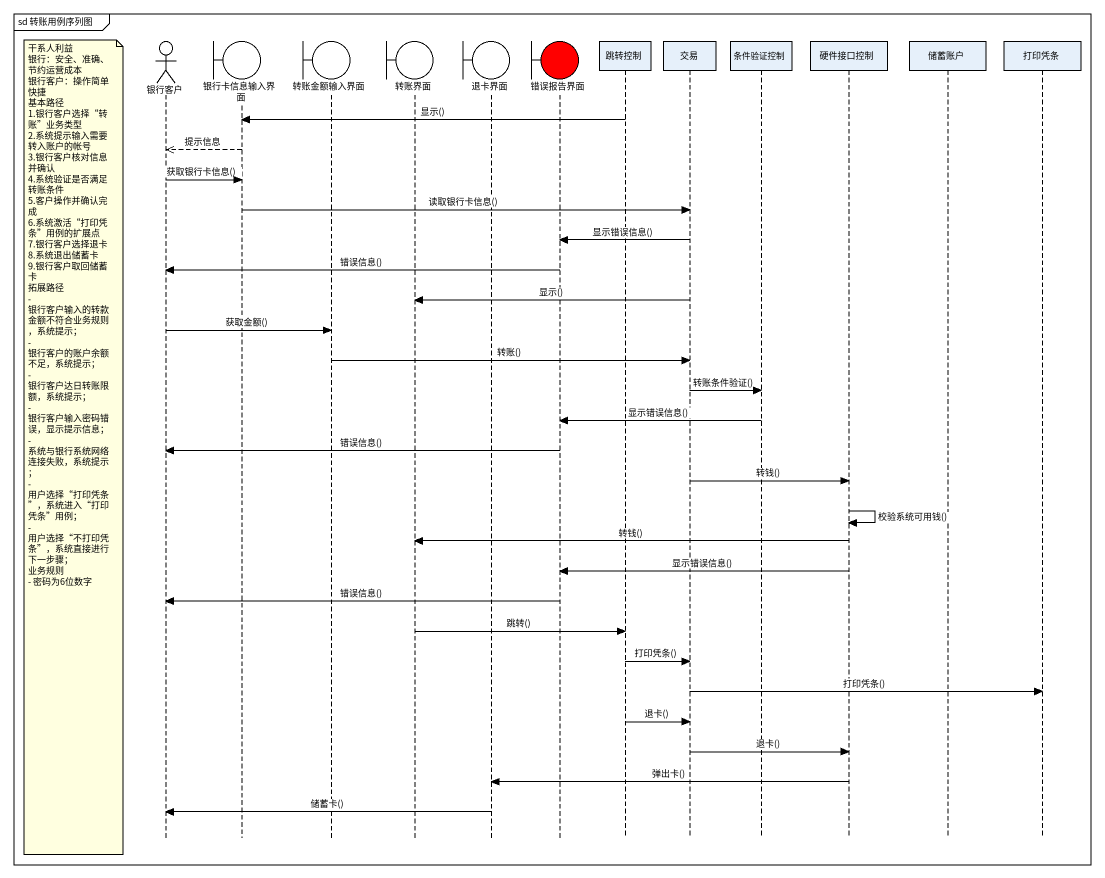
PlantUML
@startuml
mainframe sd 转账用例序列图
hide footbox
actor 银行客户
boundary 银行卡信息输入界面
boundary 转账金额输入界面
boundary 转账界面
boundary 退卡界面
boundary 错误报告界面 #FF0000
participant 跳转控制
participant 交易
participant 条件验证控制
participant 硬件接口控制
participant 储蓄账户
participant 打印凭条

跳转控制 -> 银行卡信息输入界面 : 显示()
银行卡信息输入界面 -->> 银行客户 : 提示信息
银行客户 -> 银行卡信息输入界面 : 获取银行卡信息()
银行卡信息输入界面 -> 交易 : 读取银行卡信息()
交易 -> 错误报告界面 : 显示错误信息()
错误报告界面 -> 银行客户 : 错误信息()
交易 -> 转账界面 : 显示()
银行客户 -> 转账金额输入界面 : 获取金额()
转账金额输入界面 -> 交易 : 转账()
交易 -> 条件验证控制 : 转账条件验证()
条件验证控制 -> 错误报告界面 : 显示错误信息()
note left of 银行客户
  干系人利益
  银行：安全、准确、节约运营成本
  银行客户：操作简单快捷
  基本路径
  1.银行客户选择“转账”业务类型
  2.系统提示输入需要转入账户的帐号
  3.银行客户核对信息并确认
  4.系统验证是否满足转账条件
  5.客户操作并确认完成
  6.系统激活“打印凭条”用例的扩展点
  7.银行客户选择退卡
  8.系统退出储蓄卡
  9.银行客户取回储蓄卡
  拓展路径
  - 银行客户输入的转款金额不符合业务规则，系统提示；
  - 银行客户的账户余额不足，系统提示；
  - 银行客户达日转账限额，系统提示；
  - 银行客户输入密码错误，显示提示信息；
  - 系统与银行系统网络连接失败，系统提示；
  - 用户选择“打印凭条”，系统进入“打印凭条”用例；
  - 用户选择“不打印凭条”，系统直接进行下一步骤；
  业务规则
  - 密码为6位数字
end note
错误报告界面 -> 银行客户 : 错误信息()
交易 -> 硬件接口控制 : 转钱()
硬件接口控制 -> 硬件接口控制 : 校验系统可用钱()
硬件接口控制 -> 转账界面 : 转钱()
硬件接口控制 -> 错误报告界面 : 显示错误信息()
错误报告界面 -> 银行客户 : 错误信息()
转账界面 -> 跳转控制 : 跳转()
跳转控制 -> 交易 : 打印凭条()
交易 -> 打印凭条 : 打印凭条()
跳转控制 -> 交易 : 退卡()
交易 -> 硬件接口控制 : 退卡()
硬件接口控制 -> 退卡界面 : 弹出卡()
退卡界面 -> 银行客户 : 储蓄卡()
@enduml
